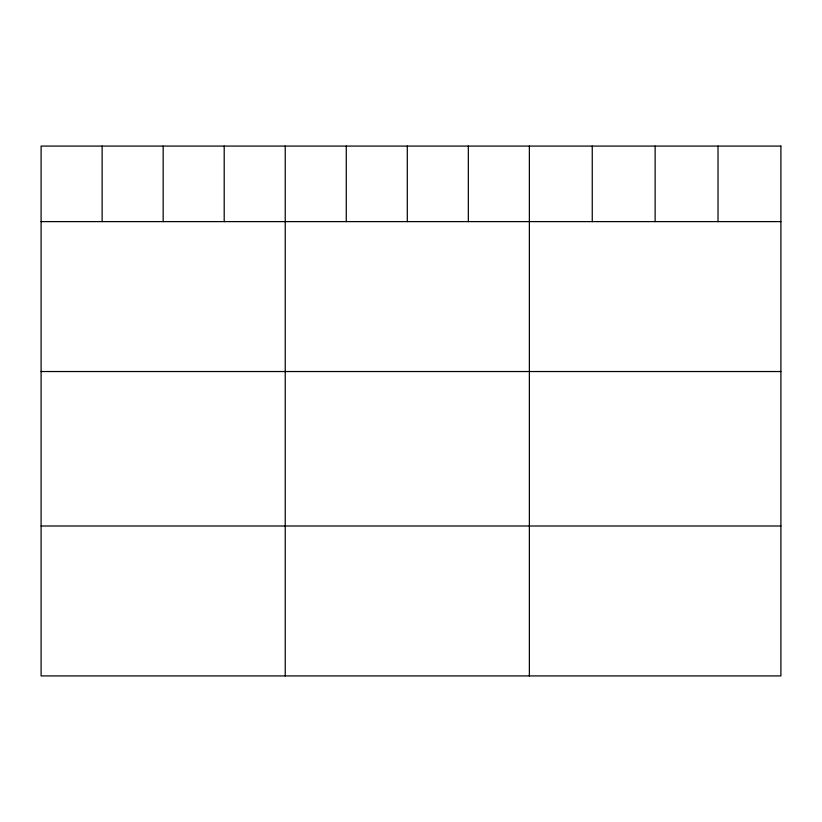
<?xml version="1.0" encoding="UTF-8"?>
<svg xmlns="http://www.w3.org/2000/svg" width="822" height="822" viewBox="0 0 822 822"><rect width="100%" height="100%" fill="white"/><g stroke="black" fill="none" stroke-linecap="round" stroke-linejoin="round"><path stroke-width="1.23" d="M41.1 221.611L780.9 221.611M41.1 371.534L780.9 371.534M41.1 525.998L780.9 525.998M718.017 146.08L718.017 221.611M655.134 146.08L655.134 221.611M592.251 146.08L592.251 221.611M529.368 146.08L529.368 675.92M468.335 146.08L468.335 221.611M407.301 146.08L407.301 221.611M346.268 146.08L346.268 221.611M285.234 146.08L285.234 675.92M224.201 146.08L224.201 221.611M163.167 146.08L163.167 221.611M102.134 146.08L102.134 221.611M780.9 146.08L41.1 146.08L41.1 675.92L780.9 675.92L780.9 146.08"/></g></svg>
